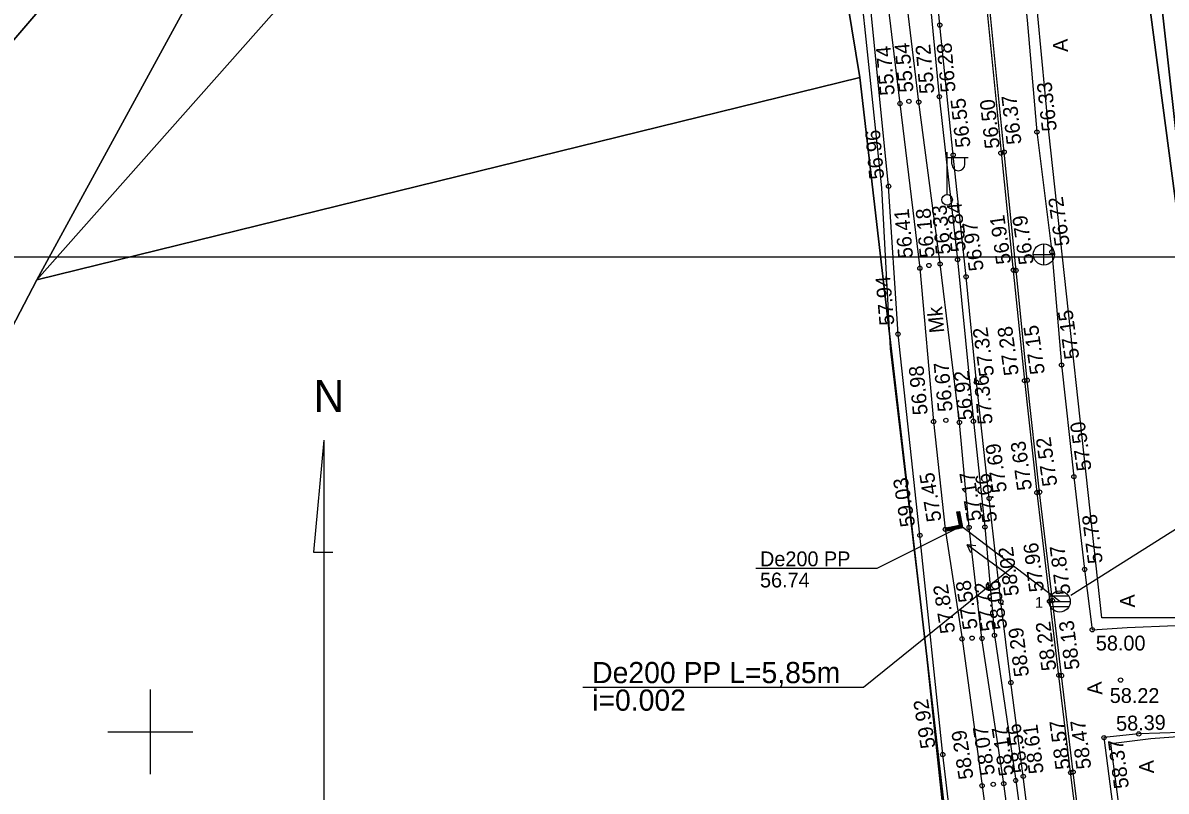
# Model space of a CAD drawing. Extents: x 641037 to 641849, y 6453870 to 6455484.
# Drawn here: x 641244 to 641297.9, y 6454647.2 to 6454683.5 of the extents above; entities that cross this region are included whole.
import ezdxf

# ---------------------------------------------------------------- set-up
doc = ezdxf.new("R2010")
doc.units = 0
for name, color, linetype in [('ABIJOONIS', 7, 'Continuous'), ('KKAEV', 7, 'Continuous'), ('KORGUS-EH2000', 7, 'Continuous'), ('MOOTPIIR', 7, 'Continuous'), ('PIIR', 7, 'Continuous'), ('POST', 7, 'Continuous'), ('RAJATIS', 7, 'Continuous'), ('SKKAEV', 7, 'Continuous'), ('SKTRASS', 7, 'Continuous'), ('TEE', 7, 'Continuous'), ('TORUNR', 7, 'Continuous'), ('VEEKOGU', 7, 'Continuous'), ('VORK', 7, 'Continuous'), ('VORMISTUS', 7, 'Continuous')]:
    doc.layers.add(name, color=color, linetype=linetype)

msp = doc.modelspace()

# ---------------------------------------------------------------- linework, layer by layer
at = {"layer": 'ABIJOONIS'}
msp.add_line((641293.436, 6454656.447), (641305.855, 6454664.292), dxfattribs=at)
at = {"layer": 'KKAEV'}
for p, q in [((641292.17, 6454672.031), (641292.17, 6454673.031)), ((641291.67, 6454672.531), (641292.67, 6454672.531))]:
    msp.add_line(p, q, dxfattribs=at)
msp.add_circle((641292.17, 6454672.531), 0.5, dxfattribs=at)
at = {"layer": 'KORGUS-EH2000'}
for centre in [(641287.258, 6454683.359), (641287.236, 6454679.978), (641285.379, 6454679.654), (641285.8, 6454679.758), (641286.266, 6454679.721), (641291.842, 6454678.312), (641287.889, 6454677.223), (641290.144, 6454677.313), (641290.296, 6454677.365), (641284.84, 6454675.751), (641288.097, 6454672.285), (641292.55, 6454672.653), (641286.317, 6454671.884), (641286.746, 6454672.012), (641287.274, 6454672.082), (641290.73, 6454671.793), (641290.856, 6454671.777), (641288.497, 6454671.476), (641285.287, 6454668.774), (641293.005, 6454667.314), (641288.987, 6454666.498), (641291.257, 6454666.573), (641291.383, 6454666.595), (641287.545, 6454664.7), (641286.964, 6454664.645), (641288.185, 6454664.605), (641288.843, 6454664.659), (641293.584, 6454662.042), (641289.59, 6454661.013), (641291.838, 6454661.292), (641291.969, 6454661.314), (641287.518, 6454659.558), (641288.643, 6454659.644), (641289.386, 6454659.668), (641286.321, 6454659.274), (641294.093, 6454657.664), (641290.142, 6454656.136), (641292.436, 6454656.165), (641292.572, 6454656.192), (641289.839, 6454654.554), (641294.45, 6454654.818), (641288.306, 6454654.384), (641288.782, 6454654.42), (641289.249, 6454654.406), (641290.615, 6454652.324), (641292.876, 6454652.664), (641293.002, 6454652.652), (641295.789, 6454652.441), (641295.006, 6454649.723), (641296.649, 6454649.899), (641287.397, 6454648.925), (641293.438, 6454648.076), (641293.551, 6454648.102), (641289.252, 6454647.454), (641289.78, 6454647.52), (641290.276, 6454647.553), (641290.84, 6454647.701), (641291.195, 6454647.898)]:
    msp.add_circle(centre, 0.1, dxfattribs=at)
at = {"layer": 'MOOTPIIR'}
for points in [[(641281.058, 6454726.026), (641280.924, 6454719.73), (641279.694, 6454715.81), (641280.769, 6454712.181), (641280.829, 6454708.776), (641281.785, 6454701.847), (641283.398, 6454686.136), (641284.503, 6454675.682), (641284.921, 6454668.095), (641286.549, 6454654.296), (641288.296, 6454637.883), (641290.029, 6454620.38), (641292.269, 6454604.879), (641294.972, 6454586.703)], [(641304.022, 6454579.64), (641302.23, 6454596.515), (641299.183, 6454615.96), (641299.512, 6454617.603), (641298.944, 6454620.41), (641297.242, 6454634.03), (641296.824, 6454638.033), (641295.33, 6454649.442), (641297.212, 6454649.681), (641299.542, 6454649.861), (641299.034, 6454655.386), (641294.912, 6454655.386), (641292.403, 6454678.325), (641289.984, 6454703.893), (641291.119, 6454704.61), (641292.314, 6454704.61), (641293.329, 6454704.998), (641293.21, 6454707.895), (641294.852, 6454708.284), (641296.017, 6454710.165), (641296.913, 6454717.573), (641296.286, 6454726.235)]]:
    msp.add_lwpolyline(points, dxfattribs=at)
at = {"layer": 'PIIR'}
for points in [[(641227.14, 6454663.51), (641197.36, 6454696.21), (641204.37, 6454702.89), (641233.4, 6454731.45), (641249.46, 6454747.19), (641277.96, 6454776.19), (641280.97, 6454737.88), (641263.56, 6454706.01)], [(641296.95, 6454691.3), (641300.85, 6454656.38), (641288.3, 6454751.28), (641289.91, 6454754.47), (641293.04, 6454726.55)], [(641244.65, 6454671.33), (641278.73, 6454709.81), (641283.48, 6454680.88)], [(641105.66, 6454518.48), (641136.7, 6454557.06), (641157.58, 6454580.16), (641182.59, 6454609.55), (641201.68, 6454632.96), (641227.14, 6454663.51), (641263.56, 6454706.01), (641244.65, 6454671.33), (641236.29, 6454655.32), (641232.83, 6454656.69), (641218.43, 6454640.23), (641173.33, 6454588.84), (641164.5, 6454574.36), (641116.53, 6454496.12), (641096.58, 6454505.65)], [(641503.5, 6454663.59), (641300.85, 6454656.38), (641296.95, 6454691.3), (641466.73, 6454697.29)], [(641283.48, 6454680.88), (641289.95, 6454625), (641242.34, 6454619.67), (641218.43, 6454640.23), (641232.83, 6454656.69), (641236.29, 6454655.32), (641244.65, 6454671.33)]]:
    msp.add_lwpolyline(points, close=True, dxfattribs=at)
msp.add_lwpolyline([(641303.96, 6454445.92), (641306.49, 6454455.66), (641299.94, 6454538.73), (641295.26, 6454579.15), (641289.95, 6454625), (641283.48, 6454680.88), (641278.73, 6454709.81), (641244.65, 6454671.33), (641263.56, 6454706.01), (641280.97, 6454737.88), (641284.33, 6454744.04), (641288.3, 6454751.28), (641300.85, 6454656.38), (641305.24, 6454617.02), (641309.76, 6454576.76), (641314.52, 6454534.34), (641319.71, 6454490.47), (641325.96, 6454444.21)], dxfattribs=at)
at = {"layer": 'POST'}
for p, q in [((641287.603, 6454675.36), (641287.603, 6454677.36)), ((641287.603, 6454677.11), (641288.603, 6454677.11)), ((641287.83, 6454676.789), (641287.83, 6454677.11)), ((641288.442, 6454676.789), (641288.442, 6454677.11)), ((641287.603, 6454675.11), (641287.603, 6454675.11))]:
    msp.add_line(p, q, dxfattribs=at)
msp.add_circle((641287.603, 6454675.11), 0.25, dxfattribs=at)
msp.add_arc((641288.136, 6454676.789), 0.306, 180, 0, dxfattribs=at)
at = {"layer": 'RAJATIS'}
for points in [[(641284.387, 6454711.538), (641282.712, 6454711.451), (641282.087, 6454711.345), (641281.934, 6454709.891), (641282.354, 6454708.297), (641282.632, 6454705.3), (641283.196, 6454699.07), (641283.785, 6454693.323), (641284.432, 6454687.49), (641285.379, 6454679.654), (641286.317, 6454671.884), (641286.964, 6454664.645), (641287.518, 6454659.558), (641288.306, 6454654.384), (641289.252, 6454647.454), (641290.287, 6454639.808)], [(641291.292, 6454639.9), (641290.276, 6454647.553), (641289.249, 6454654.406), (641288.643, 6454659.644), (641288.185, 6454664.605), (641287.274, 6454672.082), (641286.266, 6454679.721), (641285.335, 6454687.461), (641285.069, 6454693.479), (641284.376, 6454699.163), (641283.797, 6454705.39), (641283.761, 6454706.946), (641283.758, 6454708.269), (641284.471, 6454708.767), (641284.658, 6454708.995), (641284.387, 6454711.538)]]:
    msp.add_lwpolyline(points, dxfattribs=at)
at = {"layer": 'SKKAEV'}
for p, q in [((641292.417, 6454656.149), (641293.417, 6454656.149)), ((641293.347, 6454656.399), (641292.487, 6454656.399)), ((641293.347, 6454655.899), (641292.487, 6454655.899))]:
    msp.add_line(p, q, dxfattribs=at)
msp.add_circle((641292.917, 6454656.149), 0.5, dxfattribs=at)
at = {"layer": 'SKTRASS'}
for p, q in [((641288.057, 6454660.379), (641288.197, 6454660.406)), ((641288.181, 6454659.755), (641288.057, 6454660.379)), ((641288.058, 6454660.373), (641288.212, 6454660.33)), ((641288.064, 6454660.346), (641288.218, 6454660.303)), ((641288.069, 6454660.318), (641288.223, 6454660.276)), ((641288.075, 6454660.291), (641288.229, 6454660.248)), ((641288.08, 6454660.263), (641288.234, 6454660.221)), ((641288.086, 6454660.236), (641288.239, 6454660.193)), ((641288.091, 6454660.208), (641288.245, 6454660.166)), ((641288.096, 6454660.181), (641288.25, 6454660.138)), ((641288.101, 6454660.387), (641288.207, 6454660.358)), ((641288.102, 6454660.154), (641288.256, 6454660.111)), ((641288.108, 6454660.126), (641288.261, 6454660.084)), ((641288.113, 6454660.099), (641288.267, 6454660.056)), ((641288.119, 6454660.071), (641288.272, 6454660.029)), ((641288.124, 6454660.044), (641288.277, 6454660.001)), ((641288.265, 6454659.699), (641288.127, 6454660.393)), ((641288.13, 6454660.016), (641288.283, 6454659.974)), ((641288.135, 6454659.989), (641288.288, 6454659.946)), ((641288.14, 6454659.962), (641288.294, 6454659.918)), ((641288.146, 6454659.934), (641288.299, 6454659.891)), ((641288.156, 6454660.398), (641288.201, 6454660.386)), ((641288.349, 6454659.643), (641288.197, 6454660.406)), ((641287.558, 6454659.631), (641288.181, 6454659.755)), ((641287.558, 6454659.631), (641287.585, 6454659.491)), ((641287.558, 6454659.63), (641287.86, 6454659.546)), ((641287.563, 6454659.603), (641287.806, 6454659.535)), ((641287.569, 6454659.575), (641287.751, 6454659.525)), ((641287.571, 6454659.561), (641288.265, 6454659.699)), ((641287.574, 6454659.547), (641287.697, 6454659.513)), ((641287.58, 6454659.52), (641287.643, 6454659.503)), ((641287.585, 6454659.491), (641288.349, 6454659.643)), ((641287.61, 6454659.641), (641287.915, 6454659.557)), ((641287.665, 6454659.652), (641287.97, 6454659.568)), ((641287.719, 6454659.663), (641288.024, 6454659.579)), ((641287.774, 6454659.674), (641288.078, 6454659.589)), ((641287.828, 6454659.685), (641288.133, 6454659.6)), ((641287.883, 6454659.695), (641288.187, 6454659.611)), ((641287.937, 6454659.707), (641288.242, 6454659.622)), ((641287.991, 6454659.717), (641288.297, 6454659.633)), ((641288.046, 6454659.728), (641288.349, 6454659.644)), ((641288.101, 6454659.739), (641288.343, 6454659.672)), ((641288.151, 6454659.906), (641288.305, 6454659.864)), ((641288.155, 6454659.75), (641288.338, 6454659.699)), ((641288.157, 6454659.879), (641288.311, 6454659.836)), ((641288.162, 6454659.852), (641288.316, 6454659.809)), ((641288.168, 6454659.824), (641288.321, 6454659.782)), ((641288.173, 6454659.796), (641288.327, 6454659.754)), ((641288.178, 6454659.769), (641288.332, 6454659.726)), ((641292.917, 6454656.149), (641288.265, 6454659.699)), ((641290.57, 6454657.35), (641288.554, 6454658.827)), ((641288.72, 6454658.449), (641288.554, 6454658.827)), ((641288.964, 6454658.782), (641288.554, 6454658.827))]:
    msp.add_line(p, q, dxfattribs=at)
for points in [[(641278.573, 6454657.724), (641284.307, 6454657.724), (641288.265, 6454659.699)], [(641270.404, 6454652.101), (641283.665, 6454652.101), (641290.739, 6454657.811)]]:
    msp.add_lwpolyline(points, dxfattribs=at)
at = {"layer": 'TEE'}
for points in [[(641294.263, 6454642.4), (641293.551, 6454648.102), (641293.002, 6454652.652), (641291.969, 6454661.314), (641291.383, 6454666.595), (641290.856, 6454671.777), (641290.296, 6454677.365), (641289.666, 6454683.659), (641289.088, 6454689.699), (641288.494, 6454695.815), (641287.905, 6454701.807), (641287.508, 6454705.649), (641287.027, 6454710.626), (641286.335, 6454717.801), (641286.242, 6454718.787), (641285.87, 6454719.702), (641285.349, 6454720.561), (641284.573, 6454721.168), (641283.956, 6454721.341), (641283.219, 6454721.38), (641283.029, 6454721.353), (641283.046, 6454721.234)], [(641294.144, 6454642.385), (641293.432, 6454648.087), (641292.883, 6454652.638), (641291.85, 6454661.3), (641291.264, 6454666.582), (641290.737, 6454671.765), (641290.177, 6454677.353), (641289.547, 6454683.647), (641288.969, 6454689.687), (641288.375, 6454695.803), (641287.786, 6454701.795), (641287.389, 6454705.637), (641286.908, 6454710.614), (641286.216, 6454717.79), (641286.124, 6454718.758), (641285.762, 6454719.648), (641285.258, 6454720.48), (641284.518, 6454721.059), (641283.936, 6454721.222), (641283.224, 6454721.26), (641283.046, 6454721.234)], [(641291.899, 6454642.173), (641291.195, 6454647.898), (641290.615, 6454652.324), (641290.142, 6454656.136), (641289.59, 6454661.013), (641288.987, 6454666.498), (641288.497, 6454671.476), (641287.889, 6454677.223), (641287.258, 6454683.359), (641286.705, 6454689.513), (641286.056, 6454695.534), (641285.412, 6454701.695), (641285.066, 6454705.356), (641284.585, 6454710.477), (641284.078, 6454716.341), (641283.864, 6454718.532), (641283.727, 6454719.843), (641283.495, 6454721.245)], [(641292.158, 6454704.928), (641291.932, 6454704.74), (641291.606, 6454704.827), (641291.298, 6454704.951), (641290.588, 6454704.659), (641289.945, 6454704.426), (641289.607, 6454703.964), (641289.72, 6454700.152), (641290.341, 6454694.768), (641290.731, 6454690.007), (641291.384, 6454683.587), (641291.842, 6454678.312), (641292.55, 6454672.653), (641293.005, 6454667.314), (641293.584, 6454662.042), (641294.093, 6454657.664), (641294.45, 6454654.818), (641296.105, 6454654.93), (641298.379, 6454655.018)], [(641298.913, 6454650.194), (641298.628, 6454649.964), (641296.649, 6454649.899), (641295.006, 6454649.723), (641295.69, 6454644.386), (641296.319, 6454639.188), (641296.535, 6454636.588), (641296.393, 6454635.663), (641296.6, 6454634.675), (641297.104, 6454632.568), (641297.7, 6454628.547), (641298.27, 6454624.056), (641298.836, 6454618.734), (641299.089, 6454617.216), (641298.774, 6454616.54), (641298.671, 6454616.317), (641298.802, 6454615.91), (641299.295, 6454613.52), (641299.677, 6454610.908), (641300.358, 6454607.765), (641300.653, 6454604.581), (641300.949, 6454602.777)]]:
    msp.add_lwpolyline(points, dxfattribs=at)
at = {"layer": 'VEEKOGU'}
for points in [[(641295.343, 6454586.574), (641292.945, 6454602.409), (641291.556, 6454611.291), (641290.738, 6454618.078), (641290.556, 6454620.574), (641289.329, 6454631.897), (641288.373, 6454640.722), (641287.397, 6454648.925), (641286.321, 6454659.274), (641285.287, 6454668.774), (641284.84, 6454675.751), (641284.006, 6454684.121), (641283.418, 6454689.903), (641282.857, 6454696.154), (641282.103, 6454703.109), (641281.106, 6454708.747), (641280.925, 6454711.67), (641281.115, 6454712.612), (641282.28, 6454712.859), (641283.318, 6454712.877), (641283.864, 6454712.346), (641284.132, 6454711.525)], [(641284.658, 6454708.995), (641284.54, 6454706.944), (641284.637, 6454705.585), (641285.277, 6454699.116), (641285.911, 6454693.73), (641286.481, 6454687.644), (641287.236, 6454679.978), (641288.097, 6454672.285), (641288.843, 6454664.659), (641289.386, 6454659.668), (641289.839, 6454654.554), (641290.84, 6454647.701), (641291.889, 6454639.877), (641292.718, 6454632.549), (641293.423, 6454627.655), (641294.157, 6454621.001), (641294.18, 6454620.552), (641295.949, 6454607.218), (641297.227, 6454596.174)]]:
    msp.add_lwpolyline(points, dxfattribs=at)
at = {"layer": 'VORK'}
for p, q in [((641250, 6454652), (641250, 6454648)), ((641248, 6454650), (641252, 6454650))]:
    msp.add_line(p, q, dxfattribs=at)
at = {"layer": 'VORMISTUS'}
for p, q in [((641258.186, 6454663.768), (641257.708, 6454658.481)), ((641258.186, 6454663.768), (641258.186, 6454644.872)), ((641257.708, 6454658.481), (641258.608, 6454658.481))]:
    msp.add_line(p, q, dxfattribs=at)
msp.add_lwpolyline([(641215.102, 6455131.808), (641355.736, 6455131.808), (641355.736, 6454672.396), (641215.102, 6454672.396)], close=True, dxfattribs=at)

# ---------------------------------------------------------------- texts
at = {"layer": 'KORGUS-EH2000'}
for s, rotation, p in [('55.74', 95.0291, (641285.135, 6454680.062)), ('55.54', 95.0291, (641286.019, 6454680.211)), ('55.72', 95.0291, (641287.007, 6454680.144)), ('56.28', 95.0291, (641288.007, 6454680.215)), ('56.33', 96.3402, (641292.784, 6454678.383)), ('56.55', 96.3402, (641288.71, 6454677.615)), ('56.37', 96.3402, (641291.117, 6454677.757)), ('56.50', 96.3402, (641290.092, 6454677.564)), ('56.96', 95.0291, (641284.633, 6454676.107)), ('56.72', 98.1781, (641293.39, 6454672.976)), ('56.41', 95.0291, (641285.998, 6454672.382)), ('56.18', 95.0291, (641287.017, 6454672.413)), ('56.33', 95.0291, (641287.776, 6454672.565)), ('56.84', 95.0291, (641288.487, 6454672.678)), ('56.97', 98.1781, (641289.337, 6454671.799)), ('56.91', 98.1781, (641290.627, 6454672.116)), ('56.79', 98.1781, (641291.696, 6454672.1)), ('57.94', 95.0291, (641285.117, 6454669.212)), ('57.15', 98.1781, (641293.845, 6454667.637)), ('57.32', 98.1781, (641289.827, 6454666.821)), ('57.28', 98.1781, (641290.993, 6454666.865)), ('57.15', 98.1781, (641292.223, 6454666.918)), ('56.98', 95.0291, (641286.69, 6454664.979)), ('56.67', 95.0291, (641287.868, 6454665.138)), ('56.92', 95.0291, (641288.822, 6454664.744)), ('57.36', 95.0291, (641289.756, 6454664.537)), ('57.50', 98.1781, (641294.424, 6454662.365)), ('57.63', 98.1781, (641291.614, 6454661.444)), ('57.52', 98.1781, (641292.809, 6454661.637)), ('57.69', 98.1781, (641290.43, 6454661.336)), ('57.45', 99.082, (641287.345, 6454659.968)), ('57.17', 99.082, (641289.239, 6454660.002)), ('57.66', 99.082, (641289.975, 6454659.929)), ('59.03', 99.082, (641286.103, 6454659.729)), ('57.78', 97.3818, (641294.954, 6454657.982)), ('57.96', 97.3818, (641292.183, 6454656.643)), ('58.02', 97.3818, (641291.003, 6454656.454)), ('57.87', 97.3818, (641293.433, 6454656.51)), ('57.82', 99.082, (641287.991, 6454654.697)), ('57.58', 99.082, (641289.057, 6454654.883)), ('57.72', 99.082, (641289.927, 6454654.809)), ('58.06', 99.082, (641290.45, 6454654.882)), ('58.22', 97.3818, (641292.764, 6454652.922)), ('58.13', 97.3818, (641293.863, 6454652.97)), ('58.29', 97.3818, (641291.476, 6454652.642)), ('59.92', 99.082, (641287.06, 6454649.268)), ('58.39', 1.3972, (641295.586, 6454650.043)), ('58.56', 99.082, (641291.429, 6454648.119)), ('58.61', 97.5563, (641292.167, 6454648.061)), ('58.57', 97.5563, (641293.426, 6454648.264)), ('58.47', 97.5563, (641294.411, 6454648.28)), ('58.29', 99.082, (641288.855, 6454647.812)), ('58.07', 99.082, (641289.869, 6454647.998)), ('58.17', 99.082, (641290.76, 6454647.971)), ('58.37', 97.5563, (641296.188, 6454647.363))]:
    msp.add_text(s, height=0.7, rotation=rotation, dxfattribs=at).set_placement(p)
for s, p in [('58.00', (641294.622, 6454653.838)), ('58.22', (641295.279, 6454651.361))]:
    msp.add_text(s, height=0.7, dxfattribs=at).set_placement(p)
at = {"layer": 'RAJATIS'}
msp.add_text('Mk', height=0.7, rotation=94.9688, dxfattribs=at).set_placement((641287.474, 6454668.854))
at = {"layer": 'SKTRASS'}
for s, height, p in [('De200 PP', 0.7, (641278.774, 6454657.813)), ('56.74', 0.7, (641278.774, 6454656.813)), ('De200 PP L=5,85m', 1, (641270.852, 6454652.296)), ('i=0.002', 1, (641270.852, 6454650.996))]:
    msp.add_text(s, height=height, dxfattribs=at).set_placement(p)
at = {"layer": 'TEE'}
for rotation, p in [(91.4387, (641293.309, 6454682.094)), (91.4387, (641296.475, 6454655.869)), (94.3099, (641294.938, 6454651.76)), (91.4387, (641297.371, 6454648.044))]:
    msp.add_text('A', height=0.7, rotation=rotation, dxfattribs=at).set_placement(p)
at = {"layer": 'TORUNR'}
msp.add_text('1', height=0.5, dxfattribs=at).set_placement((641291.754, 6454655.857))
at = {"layer": 'VORMISTUS'}
msp.add_text('N', height=1.5, rotation=360, dxfattribs=at).set_placement((641257.703, 6454665.099))

doc.saveas('drawing.dxf')
